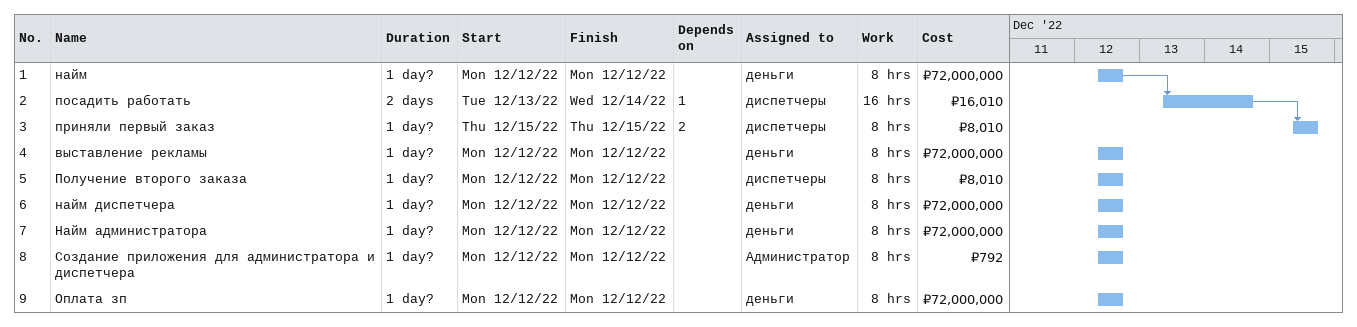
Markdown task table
| ID | Task | Duration | Start | Finish | Predecessors | Resources | Work (h) | Cost (₽) |
|---|---|---|---|---|---|---|---|---|
| 1 | найм | 1d? | 2022-12-12 | 2022-12-12 |  | деньги | 8 | 72000000 |
| 2 | посадить работать | 2d | 2022-12-13 | 2022-12-14 | 1 | диспетчеры | 16 | 16010 |
| 3 | приняли первый заказ | 1d? | 2022-12-15 | 2022-12-15 | 2 | диспетчеры | 8 | 8010 |
| 4 | выставление рекламы | 1d? | 2022-12-12 | 2022-12-12 |  | деньги | 8 | 72000000 |
| 5 | Получение второго заказа | 1d? | 2022-12-12 | 2022-12-12 |  | диспетчеры | 8 | 8010 |
| 6 | найм диспетчера | 1d? | 2022-12-12 | 2022-12-12 |  | деньги | 8 | 72000000 |
| 7 | Найм администратора | 1d? | 2022-12-12 | 2022-12-12 |  | деньги | 8 | 72000000 |
| 8 | Создание приложения для администратора и диспетчера | 1d? | 2022-12-12 | 2022-12-12 |  | Администратор | 8 | 792 |
| 9 | Оплата зп | 1d? | 2022-12-12 | 2022-12-12 |  | деньги | 8 | 72000000 |
